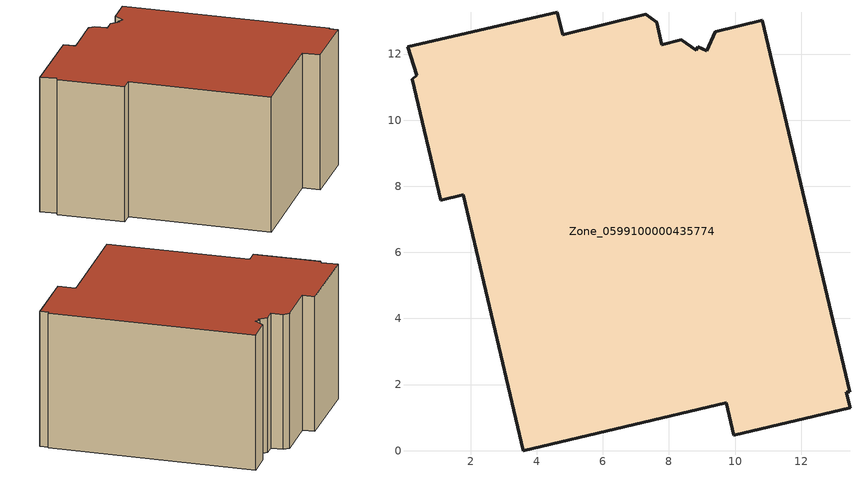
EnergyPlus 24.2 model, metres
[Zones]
Zone_0599100000435774
 floor ground (C_G): 0.23,11.24 0.37,11.35 0.09,12.22 4.63,13.26 4.78,12.59 7.29,13.2 7.63,12.96 7.79,12.29 8.38,12.43 8.83,12.11 8.88,12.22 9.14,12.1 9.41,12.68 10.82,13.02 13.47,1.78 13.37,1.76 13.48,1.29 9.96,0.46 9.73,1.44 3.6,0 1.77,7.74 1.09,7.58 z0
 wall outside (C_F): 13.47,1.78 10.82,13.02 9.41,12.68 9.14,12.1 8.88,12.22 8.83,12.11 8.38,12.43 7.79,12.29 7.63,12.96 7.29,13.2 4.78,12.59 4.63,13.26 0.09,12.22 0.37,11.35 0.23,11.24 1.09,7.58 1.77,7.74 3.6,0 9.73,1.44 9.96,0.46 13.48,1.29 13.37,1.76 13.47,1.78 z0:7.86
 roof outside (C_R): 0.37,11.35 0.23,11.24 1.09,7.58 1.77,7.74 3.6,0 9.73,1.44 9.96,0.46 13.48,1.29 13.37,1.76 13.47,1.78 10.82,13.02 9.41,12.68 9.14,12.1 8.88,12.22 8.83,12.11 8.38,12.43 7.79,12.29 7.63,12.96 7.29,13.2 4.78,12.59 4.63,13.26 0.09,12.22 z7.86
[BUILDING]
Pand.0599100000435774: North Axis=0; Terrain=City; Loads Convergence Tolerance Value=0.04; Temperature Convergence Tolerance Value=0.4; Solar Distribution=FullExterior; Maximum Number of Warmup Days=25; Minimum Number of Warmup Days=1
[Site:Location]
Rotterdam.The.Hague.AP_ZH_NLD Design_Conditions: Latitude=51.96; Longitude=4.45; Time Zone=1; Elevation=-4.5
[SITE:GROUNDTEMPERATURE:BUILDINGSURFACE]
18, 18, 18, 18, 18, 18, 18, 18, 18, 18, 18, 18
[MATERIAL] Thermal Absorptance=0.9; Solar Absorptance=0.7; Visible Absorptance=0.7
Name | Roughness | Thickness | Conductivity | Density | Specific Heat
G.D.2006-2014 | MediumSmooth | 0.15 | 0.06 | 540 | 1210
F.D.2006-2014 | Rough | 0.3 | 0.12 | 1920 | 840
R.D.2006-2014 | MediumRough | 0.2 | 0.08 | 1500 | 1000
[CONSTRUCTION]
C_G: G.D.2006-2014
C_F: F.D.2006-2014
C_R: R.D.2006-2014
[ZONE]
Zone_0599100000435774: Type=1; Multiplier=1; Ceiling Height=Autocalculate; Volume=Autocalculate; Floor Area=autocalculate; Part of Total Floor Area=Yes
[ZONEINFILTRATION:DESIGNFLOWRATE]
Infil_Zone_0599100000435774: Zone or ZoneList or Space or SpaceList=Zone_0599100000435774; Schedule=AlwaysOn; Design Flow Rate Calculation Method=Flow/Area; Flow Rate per Floor Area=0.0021; Constant Term Coefficient=1; Temperature Term Coefficient=0; Velocity Term Coefficient=0; Velocity Squared Term Coefficient=0
[HVACTEMPLATE:ZONE:IDEALLOADSAIRSYSTEM]
Zone_0599100000435774: Maximum Heating Supply Air Temperature=50; Minimum Cooling Supply Air Temperature=13; Maximum Heating Supply Air Humidity Ratio=0.0156; Minimum Cooling Supply Air Humidity Ratio=0.0077; Heating Limit=NoLimit; Cooling Limit=NoLimit; Dehumidification Control Type=ConstantSensibleHeatRatio; Cooling Sensible Heat Ratio=0.7; Dehumidification Setpoint=60; Humidification Control Type=None; Humidification Setpoint=30; Outdoor Air Method=None; Outdoor Air Flow Rate per Person=0.00944; Outdoor Air Flow Rate per Zone Floor Area=0; Outdoor Air Flow Rate per Zone=0; Demand Controlled Ventilation Type=None; Outdoor Air Economizer Type=NoEconomizer; Heat Recovery Type=None; Sensible Heat Recovery Effectiveness=0.7; Latent Heat Recovery Effectiveness=0.65
[ZONECONTROL:THERMOSTAT]
ThermostatControl_Zone_0599100000435774: Zone or ZoneList=Zone_0599100000435774; Control Type Schedule=DualSetpointControlType; Control 1=Thermostat_Zone_0599100000435774; Temperature Difference Between Cutout And Setpoint=0
[THERMOSTATSETPOINT:DUALSETPOINT]
Thermostat_Zone_0599100000435774: Heating Setpoint Temperature Schedule=HeatingSetpoint_Zone_0599100000435774; Cooling Setpoint Temperature Schedule=CoolingSetpoint_Zone_0599100000435774
[SCHEDULE:COMPACT]
HeatingSetpoint_Zone_0599100000435774: Through: 12/31, For: AllDays, Until: 24:00, 21
CoolingSetpoint_Zone_0599100000435774: Through: 12/31, For: AllDays, Until: 24:00, 24
DualSetpointControlType: Through: 12/31, For: AllDays, Until: 24:00, 4
AlwaysOn: Through: 12/31, For: AllDays, Until: 24:00, 1
